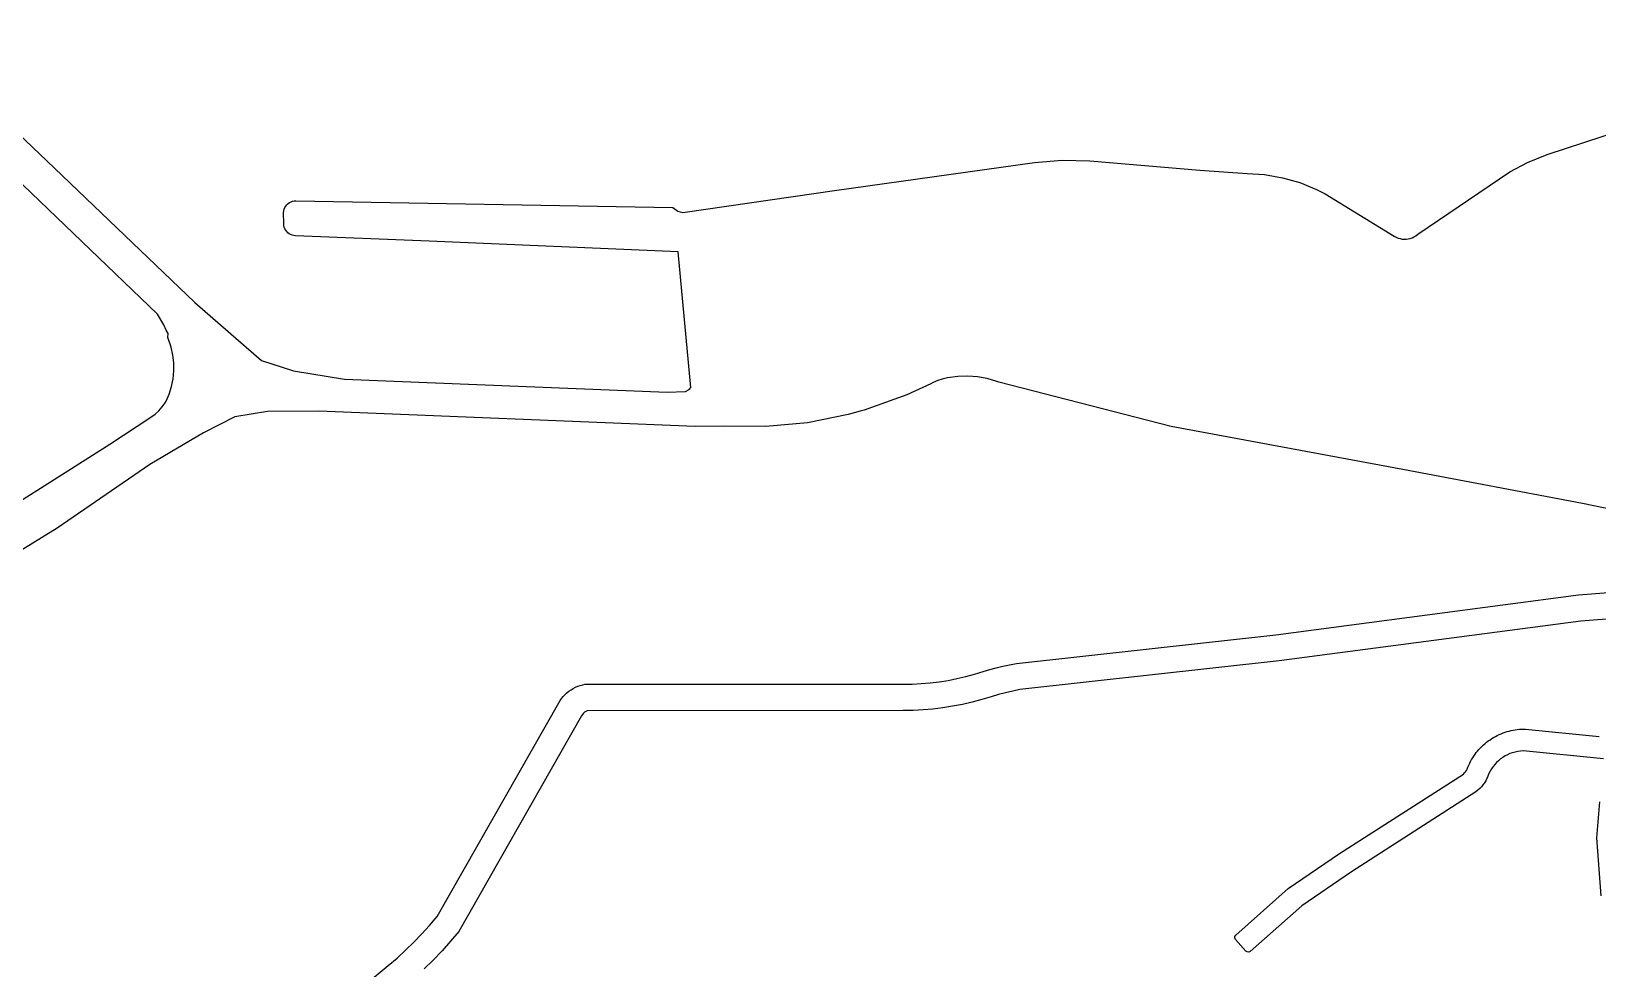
# Model space of a CAD drawing. Header units: millimetres. Extents: x 617751 to 636088, y 68402 to 77988.
# Drawn here: x 624438 to 624953, y 71721 to 72029 of the extents above; entities that cross this region are included whole.
import ezdxf

# ---------------------------------------------------------------- set-up
doc = ezdxf.new("R2010")
doc.units = ezdxf.units.MM
doc.header["$LTSCALE"] = 3
doc.header["$MEASUREMENT"] = 0
doc.layers.add('ALINHAMENTO PREDIAL', color=120, linetype='Continuous')

msp = doc.modelspace()

# ---------------------------------------------------------------- linework, layer by layer
at = {"layer": 'ALINHAMENTO PREDIAL'}
for points in [[(624398.3, 72029.1), (624443.17, 71986.49), (624491.85, 71939.95), (624513.79, 71920.84), (624524.35, 71917.38), (624541.18, 71914.68), (624647.32, 71910.36), (624653.29, 71910.64), (624654.54, 71911.26), (624655.03, 71911.9), (624650.95, 71956.55), (624568.98, 71960.06), (624524.99, 71961.83), (624524.45, 71961.89), (624523.91, 71962.03), (624523.4, 71962.24), (624522.93, 71962.51), (624522.49, 71962.85), (624522.11, 71963.24), (624521.78, 71963.68), (624521.52, 71964.17), (624521.32, 71964.68), (624521.2, 71965.22), (624521.16, 71965.77), (624521.11, 71969.55), (624521.17, 71970.1), (624521.32, 71970.64), (624521.54, 71971.16), (624521.83, 71971.63), (624522.18, 71972.07), (624522.58, 71972.45), (624523.04, 71972.77), (624523.54, 71973.02), (624524.07, 71973.2), (624524.61, 71973.31), (624525.17, 71973.33), (624649.2, 71971.16), (624650.8, 71969.99), (624651.56, 71969.68), (624652.37, 71969.53), (624653.26, 71969.56), (624702.29, 71976.74), (624768.19, 71985.9), (624777.25, 71986.67), (624786.36, 71986.49), (624822.56, 71983.42), (624838.08, 71982.38), (624843.84, 71981.98), (624849.69, 71980.96), (624855.41, 71979.33), (624860.88, 71977.12), (624863.78, 71975.68), (624886.45, 71961.72), (624887.12, 71961.35), (624887.73, 71961.1), (624888.39, 71960.9), (624889.05, 71960.77), (624889.72, 71960.72), (624890.41, 71960.73), (624891.07, 71960.81), (624891.71, 71960.97), (624892.35, 71961.2), (624892.98, 71961.49), (624893.55, 71961.83), (624894.29, 71962.4), (624924.49, 71982.9), (624930.28, 71985.98), (624936.75, 71988.55), (625003.46, 72010.42)], [(624398.3, 72029.1), (624443.17, 71986.49), (624491.85, 71939.95), (624513.79, 71920.84), (624524.35, 71917.38), (624541.18, 71914.68), (624647.32, 71910.36), (624653.29, 71910.64), (624654.54, 71911.26), (624655.03, 71911.9), (624650.95, 71956.55), (624568.98, 71960.06), (624524.99, 71961.83), (624524.45, 71961.89), (624523.91, 71962.03), (624523.4, 71962.24), (624522.93, 71962.51), (624522.49, 71962.85), (624522.11, 71963.24), (624521.78, 71963.68), (624521.52, 71964.17), (624521.32, 71964.68), (624521.2, 71965.22), (624521.16, 71965.77), (624521.11, 71969.55), (624521.17, 71970.1), (624521.32, 71970.64), (624521.54, 71971.16), (624521.83, 71971.63), (624522.18, 71972.07), (624522.58, 71972.45), (624523.04, 71972.77), (624523.54, 71973.02), (624524.07, 71973.2), (624524.61, 71973.31), (624525.17, 71973.33), (624649.2, 71971.16), (624650.8, 71969.99), (624651.56, 71969.68), (624652.37, 71969.53), (624653.26, 71969.56), (624702.29, 71976.74), (624768.19, 71985.9), (624777.25, 71986.67), (624786.36, 71986.49), (624822.56, 71983.42), (624838.08, 71982.38), (624843.84, 71981.98), (624849.69, 71980.96), (624855.41, 71979.33), (624860.88, 71977.12), (624863.78, 71975.68), (624886.45, 71961.72), (624887.12, 71961.35), (624887.73, 71961.1), (624888.39, 71960.9), (624889.05, 71960.77), (624889.72, 71960.72), (624890.41, 71960.73), (624891.07, 71960.81), (624891.71, 71960.97), (624892.35, 71961.2), (624892.98, 71961.49), (624893.55, 71961.83), (624894.29, 71962.4), (624924.49, 71982.9), (624930.28, 71985.98), (624936.75, 71988.55), (625003.46, 72010.42)], [(624398.3, 72029.1), (624443.17, 71986.49), (624491.85, 71939.95), (624513.79, 71920.84), (624524.35, 71917.38), (624541.18, 71914.68), (624647.32, 71910.36), (624653.29, 71910.64), (624654.54, 71911.26), (624655.03, 71911.9), (624650.95, 71956.55), (624568.98, 71960.06), (624524.99, 71961.83), (624524.45, 71961.89), (624523.91, 71962.03), (624523.4, 71962.24), (624522.93, 71962.51), (624522.49, 71962.85), (624522.11, 71963.24), (624521.78, 71963.68), (624521.52, 71964.17), (624521.32, 71964.68), (624521.2, 71965.22), (624521.16, 71965.77), (624521.11, 71969.55), (624521.17, 71970.1), (624521.32, 71970.64), (624521.54, 71971.16), (624521.83, 71971.63), (624522.18, 71972.07), (624522.58, 71972.45), (624523.04, 71972.77), (624523.54, 71973.02), (624524.07, 71973.2), (624524.61, 71973.31), (624525.17, 71973.33), (624649.2, 71971.16), (624650.8, 71969.99), (624651.56, 71969.68), (624652.37, 71969.53), (624653.26, 71969.56), (624702.29, 71976.74), (624768.19, 71985.9), (624777.25, 71986.67), (624786.36, 71986.49), (624822.56, 71983.42), (624838.08, 71982.38), (624843.84, 71981.98), (624849.69, 71980.96), (624855.41, 71979.33), (624860.88, 71977.12), (624863.78, 71975.68), (624886.45, 71961.72), (624887.12, 71961.35), (624887.73, 71961.1), (624888.39, 71960.9), (624889.05, 71960.77), (624889.72, 71960.72), (624890.41, 71960.73), (624891.07, 71960.81), (624891.71, 71960.97), (624892.35, 71961.2), (624892.98, 71961.49), (624893.55, 71961.83), (624894.29, 71962.4), (624924.49, 71982.9), (624930.28, 71985.98), (624936.75, 71988.55), (625003.46, 72010.42)], [(624398.3, 72029.1), (624443.17, 71986.49), (624491.85, 71939.95), (624513.79, 71920.84), (624524.35, 71917.38), (624541.18, 71914.68), (624647.32, 71910.36), (624653.29, 71910.64), (624654.54, 71911.26), (624655.03, 71911.9), (624650.95, 71956.55), (624568.98, 71960.06), (624524.99, 71961.83), (624524.45, 71961.89), (624523.91, 71962.03), (624523.4, 71962.24), (624522.93, 71962.51), (624522.49, 71962.85), (624522.11, 71963.24), (624521.78, 71963.68), (624521.52, 71964.17), (624521.32, 71964.68), (624521.2, 71965.22), (624521.16, 71965.77), (624521.11, 71969.55), (624521.17, 71970.1), (624521.32, 71970.64), (624521.54, 71971.16), (624521.83, 71971.63), (624522.18, 71972.07), (624522.58, 71972.45), (624523.04, 71972.77), (624523.54, 71973.02), (624524.07, 71973.2), (624524.61, 71973.31), (624525.17, 71973.33), (624649.2, 71971.16), (624650.8, 71969.99), (624651.56, 71969.68), (624652.37, 71969.53), (624653.26, 71969.56), (624702.29, 71976.74), (624768.19, 71985.9), (624777.25, 71986.67), (624786.36, 71986.49), (624822.56, 71983.42), (624838.08, 71982.38), (624843.84, 71981.98), (624849.69, 71980.96), (624855.41, 71979.33), (624860.88, 71977.12), (624863.78, 71975.68), (624886.45, 71961.72), (624887.12, 71961.35), (624887.73, 71961.1), (624888.39, 71960.9), (624889.05, 71960.77), (624889.72, 71960.72), (624890.41, 71960.73), (624891.07, 71960.81), (624891.71, 71960.97), (624892.35, 71961.2), (624892.98, 71961.49), (624893.55, 71961.83), (624894.29, 71962.4), (624924.49, 71982.9), (624930.28, 71985.98), (624936.75, 71988.55), (625003.46, 72010.42)], [(624398.3, 72029.1), (624443.17, 71986.49), (624491.85, 71939.95), (624513.79, 71920.84), (624524.35, 71917.38), (624541.18, 71914.68), (624647.32, 71910.36), (624653.29, 71910.64), (624654.54, 71911.26), (624655.03, 71911.9), (624650.95, 71956.55), (624568.98, 71960.06), (624524.99, 71961.83), (624524.45, 71961.89), (624523.91, 71962.03), (624523.4, 71962.24), (624522.93, 71962.51), (624522.49, 71962.85), (624522.11, 71963.24), (624521.78, 71963.68), (624521.52, 71964.17), (624521.32, 71964.68), (624521.2, 71965.22), (624521.16, 71965.77), (624521.11, 71969.55), (624521.17, 71970.1), (624521.32, 71970.64), (624521.54, 71971.16), (624521.83, 71971.63), (624522.18, 71972.07), (624522.58, 71972.45), (624523.04, 71972.77), (624523.54, 71973.02), (624524.07, 71973.2), (624524.61, 71973.31), (624525.17, 71973.33), (624649.2, 71971.16), (624650.8, 71969.99), (624651.56, 71969.68), (624652.37, 71969.53), (624653.26, 71969.56), (624702.29, 71976.74), (624768.19, 71985.9), (624777.25, 71986.67), (624786.36, 71986.49), (624822.56, 71983.42), (624838.08, 71982.38), (624843.84, 71981.98), (624849.69, 71980.96), (624855.41, 71979.33), (624860.88, 71977.12), (624863.78, 71975.68), (624886.45, 71961.72), (624887.12, 71961.35), (624887.73, 71961.1), (624888.39, 71960.9), (624889.05, 71960.77), (624889.72, 71960.72), (624890.41, 71960.73), (624891.07, 71960.81), (624891.71, 71960.97), (624892.35, 71961.2), (624892.98, 71961.49), (624893.55, 71961.83), (624894.29, 71962.4), (624924.49, 71982.9), (624930.28, 71985.98), (624936.75, 71988.55), (625003.46, 72010.42)], [(624398.3, 72029.1), (624443.17, 71986.49), (624491.85, 71939.95), (624513.79, 71920.84), (624524.35, 71917.38), (624541.18, 71914.68), (624647.32, 71910.36), (624653.29, 71910.64), (624654.54, 71911.26), (624655.03, 71911.9), (624650.95, 71956.55), (624568.98, 71960.06), (624524.99, 71961.83), (624524.45, 71961.89), (624523.91, 71962.03), (624523.4, 71962.24), (624522.93, 71962.51), (624522.49, 71962.85), (624522.11, 71963.24), (624521.78, 71963.68), (624521.52, 71964.17), (624521.32, 71964.68), (624521.2, 71965.22), (624521.16, 71965.77), (624521.11, 71969.55), (624521.17, 71970.1), (624521.32, 71970.64), (624521.54, 71971.16), (624521.83, 71971.63), (624522.18, 71972.07), (624522.58, 71972.45), (624523.04, 71972.77), (624523.54, 71973.02), (624524.07, 71973.2), (624524.61, 71973.31), (624525.17, 71973.33), (624649.2, 71971.16), (624650.8, 71969.99), (624651.56, 71969.68), (624652.37, 71969.53), (624653.26, 71969.56), (624702.29, 71976.74), (624768.19, 71985.9), (624777.25, 71986.67), (624786.36, 71986.49), (624822.56, 71983.42), (624838.08, 71982.38), (624843.84, 71981.98), (624849.69, 71980.96), (624855.41, 71979.33), (624860.88, 71977.12), (624863.78, 71975.68), (624886.45, 71961.72), (624887.12, 71961.35), (624887.73, 71961.1), (624888.39, 71960.9), (624889.05, 71960.77), (624889.72, 71960.72), (624890.41, 71960.73), (624891.07, 71960.81), (624891.71, 71960.97), (624892.35, 71961.2), (624892.98, 71961.49), (624893.55, 71961.83), (624894.29, 71962.4), (624924.49, 71982.9), (624930.28, 71985.98), (624936.75, 71988.55), (625003.46, 72010.42)], [(624398.3, 72029.1), (624443.17, 71986.49), (624491.85, 71939.95), (624513.79, 71920.84), (624524.35, 71917.38), (624541.18, 71914.68), (624647.32, 71910.36), (624653.29, 71910.64), (624654.54, 71911.26), (624655.03, 71911.9), (624650.95, 71956.55), (624568.98, 71960.06), (624524.99, 71961.83), (624524.45, 71961.89), (624523.91, 71962.03), (624523.4, 71962.24), (624522.93, 71962.51), (624522.49, 71962.85), (624522.11, 71963.24), (624521.78, 71963.68), (624521.52, 71964.17), (624521.32, 71964.68), (624521.2, 71965.22), (624521.16, 71965.77), (624521.11, 71969.55), (624521.17, 71970.1), (624521.32, 71970.64), (624521.54, 71971.16), (624521.83, 71971.63), (624522.18, 71972.07), (624522.58, 71972.45), (624523.04, 71972.77), (624523.54, 71973.02), (624524.07, 71973.2), (624524.61, 71973.31), (624525.17, 71973.33), (624649.2, 71971.16), (624650.8, 71969.99), (624651.56, 71969.68), (624652.37, 71969.53), (624653.26, 71969.56), (624702.29, 71976.74), (624768.19, 71985.9), (624777.25, 71986.67), (624786.36, 71986.49), (624822.56, 71983.42), (624838.08, 71982.38), (624843.84, 71981.98), (624849.69, 71980.96), (624855.41, 71979.33), (624860.88, 71977.12), (624863.78, 71975.68), (624886.45, 71961.72), (624887.12, 71961.35), (624887.73, 71961.1), (624888.39, 71960.9), (624889.05, 71960.77), (624889.72, 71960.72), (624890.41, 71960.73), (624891.07, 71960.81), (624891.71, 71960.97), (624892.35, 71961.2), (624892.98, 71961.49), (624893.55, 71961.83), (624894.29, 71962.4), (624924.49, 71982.9), (624930.28, 71985.98), (624936.75, 71988.55), (625003.46, 72010.42)], [(624398.3, 72029.1), (624443.17, 71986.49), (624491.85, 71939.95), (624513.79, 71920.84), (624524.35, 71917.38), (624541.18, 71914.68), (624647.32, 71910.36), (624653.29, 71910.64), (624654.54, 71911.26), (624655.03, 71911.9), (624650.95, 71956.55), (624568.98, 71960.06), (624524.99, 71961.83), (624524.45, 71961.89), (624523.91, 71962.03), (624523.4, 71962.24), (624522.93, 71962.51), (624522.49, 71962.85), (624522.11, 71963.24), (624521.78, 71963.68), (624521.52, 71964.17), (624521.32, 71964.68), (624521.2, 71965.22), (624521.16, 71965.77), (624521.11, 71969.55), (624521.17, 71970.1), (624521.32, 71970.64), (624521.54, 71971.16), (624521.83, 71971.63), (624522.18, 71972.07), (624522.58, 71972.45), (624523.04, 71972.77), (624523.54, 71973.02), (624524.07, 71973.2), (624524.61, 71973.31), (624525.17, 71973.33), (624649.2, 71971.16), (624650.8, 71969.99), (624651.56, 71969.68), (624652.37, 71969.53), (624653.26, 71969.56), (624702.29, 71976.74), (624768.19, 71985.9), (624777.25, 71986.67), (624786.36, 71986.49), (624822.56, 71983.42), (624838.08, 71982.38), (624843.84, 71981.98), (624849.69, 71980.96), (624855.41, 71979.33), (624860.88, 71977.12), (624863.78, 71975.68), (624886.45, 71961.72), (624887.12, 71961.35), (624887.73, 71961.1), (624888.39, 71960.9), (624889.05, 71960.77), (624889.72, 71960.72), (624890.41, 71960.73), (624891.07, 71960.81), (624891.71, 71960.97), (624892.35, 71961.2), (624892.98, 71961.49), (624893.55, 71961.83), (624894.29, 71962.4), (624924.49, 71982.9), (624930.28, 71985.98), (624936.75, 71988.55), (625003.46, 72010.42)], [(624419.38, 71865.1), (624463.91, 71893.3), (624477.47, 71902.17), (624478.86, 71903.18), (624480.07, 71904.29), (624481.18, 71905.54), (624482.17, 71906.91), (624482.47, 71907.4), (624483.49, 71909.75), (624484.26, 71912.24), (624484.78, 71914.81), (624485.02, 71917.42), (624484.99, 71920.04), (624484.69, 71922.63), (624484.12, 71925.18), (624483.04, 71928.36), (624483.12, 71929.65), (624482.45, 71930.8), (624481.73, 71932.53), (624479.57, 71936.04), (624429.79, 71983.9)], [(624419.38, 71865.1), (624463.91, 71893.3), (624477.47, 71902.17), (624478.86, 71903.18), (624480.07, 71904.29), (624481.18, 71905.54), (624482.17, 71906.91), (624482.47, 71907.4), (624483.49, 71909.75), (624484.26, 71912.24), (624484.78, 71914.81), (624485.02, 71917.42), (624484.99, 71920.04), (624484.69, 71922.63), (624484.12, 71925.18), (624483.04, 71928.36), (624483.12, 71929.65), (624482.45, 71930.8), (624481.73, 71932.53), (624479.57, 71936.04), (624429.79, 71983.9)], [(624419.38, 71865.1), (624463.91, 71893.3), (624477.47, 71902.17), (624478.86, 71903.18), (624480.07, 71904.29), (624481.18, 71905.54), (624482.17, 71906.91), (624482.47, 71907.4), (624483.49, 71909.75), (624484.26, 71912.24), (624484.78, 71914.81), (624485.02, 71917.42), (624484.99, 71920.04), (624484.69, 71922.63), (624484.12, 71925.18), (624483.04, 71928.36), (624483.12, 71929.65), (624482.45, 71930.8), (624481.73, 71932.53), (624479.57, 71936.04), (624429.79, 71983.9)], [(624419.38, 71865.1), (624463.91, 71893.3), (624477.47, 71902.17), (624478.86, 71903.18), (624480.07, 71904.29), (624481.18, 71905.54), (624482.17, 71906.91), (624482.47, 71907.4), (624483.49, 71909.75), (624484.26, 71912.24), (624484.78, 71914.81), (624485.02, 71917.42), (624484.99, 71920.04), (624484.69, 71922.63), (624484.12, 71925.18), (624483.04, 71928.36), (624483.12, 71929.65), (624482.45, 71930.8), (624481.73, 71932.53), (624479.57, 71936.04), (624429.79, 71983.9)], [(624419.38, 71865.1), (624463.91, 71893.3), (624477.47, 71902.17), (624478.86, 71903.18), (624480.07, 71904.29), (624481.18, 71905.54), (624482.17, 71906.91), (624482.47, 71907.4), (624483.49, 71909.75), (624484.26, 71912.24), (624484.78, 71914.81), (624485.02, 71917.42), (624484.99, 71920.04), (624484.69, 71922.63), (624484.12, 71925.18), (624483.04, 71928.36), (624483.12, 71929.65), (624482.45, 71930.8), (624481.73, 71932.53), (624479.57, 71936.04), (624429.79, 71983.9)], [(624419.38, 71865.1), (624463.91, 71893.3), (624477.47, 71902.17), (624478.86, 71903.18), (624480.07, 71904.29), (624481.18, 71905.54), (624482.17, 71906.91), (624482.47, 71907.4), (624483.49, 71909.75), (624484.26, 71912.24), (624484.78, 71914.81), (624485.02, 71917.42), (624484.99, 71920.04), (624484.69, 71922.63), (624484.12, 71925.18), (624483.04, 71928.36), (624483.12, 71929.65), (624482.45, 71930.8), (624481.73, 71932.53), (624479.57, 71936.04), (624429.79, 71983.9)], [(624419.38, 71865.1), (624463.91, 71893.3), (624477.47, 71902.17), (624478.86, 71903.18), (624480.07, 71904.29), (624481.18, 71905.54), (624482.17, 71906.91), (624482.47, 71907.4), (624483.49, 71909.75), (624484.26, 71912.24), (624484.78, 71914.81), (624485.02, 71917.42), (624484.99, 71920.04), (624484.69, 71922.63), (624484.12, 71925.18), (624483.04, 71928.36), (624483.12, 71929.65), (624482.45, 71930.8), (624481.73, 71932.53), (624479.57, 71936.04), (624429.79, 71983.9)], [(624419.38, 71865.1), (624463.91, 71893.3), (624477.47, 71902.17), (624478.86, 71903.18), (624480.07, 71904.29), (624481.18, 71905.54), (624482.17, 71906.91), (624482.47, 71907.4), (624483.49, 71909.75), (624484.26, 71912.24), (624484.78, 71914.81), (624485.02, 71917.42), (624484.99, 71920.04), (624484.69, 71922.63), (624484.12, 71925.18), (624483.04, 71928.36), (624483.12, 71929.65), (624482.45, 71930.8), (624481.73, 71932.53), (624479.57, 71936.04), (624429.79, 71983.9)], [(624978.1, 71867.62), (624948.46, 71873.82), (624889.35, 71885.01), (624813.1, 71899.11), (624756.37, 71913.7), (624755.77, 71913.92), (624752.58, 71914.85), (624749.39, 71915.43), (624746.15, 71915.66), (624742.9, 71915.55), (624739.52, 71915.08), (624737.79, 71914.71), (624736.31, 71914.24), (624734.85, 71913.59), (624734.02, 71913.14), (624726.12, 71909.48), (624712.05, 71904.48), (624710.78, 71904.17), (624706.88, 71903.1), (624693.45, 71900.37), (624679.75, 71899.06), (624666.18, 71899.2), (624656.52, 71899.11), (624532.67, 71904.19), (624515.77, 71904.03), (624505.1, 71902.25), (624494.72, 71896.99), (624477.14, 71886.59), (624446.62, 71865.69), (624407.55, 71841.64)], [(624978.1, 71867.62), (624948.46, 71873.82), (624889.35, 71885.01), (624813.1, 71899.11), (624756.37, 71913.7), (624755.77, 71913.92), (624752.58, 71914.85), (624749.39, 71915.43), (624746.15, 71915.66), (624742.9, 71915.55), (624739.52, 71915.08), (624737.79, 71914.71), (624736.31, 71914.24), (624734.85, 71913.59), (624734.02, 71913.14), (624726.12, 71909.48), (624712.05, 71904.48), (624710.78, 71904.17), (624706.88, 71903.1), (624693.45, 71900.37), (624679.75, 71899.06), (624666.18, 71899.2), (624656.52, 71899.11), (624532.67, 71904.19), (624515.77, 71904.03), (624505.1, 71902.25), (624494.72, 71896.99), (624477.14, 71886.59), (624446.62, 71865.69), (624407.55, 71841.64)], [(624978.1, 71867.62), (624948.46, 71873.82), (624889.35, 71885.01), (624813.1, 71899.11), (624756.37, 71913.7), (624755.77, 71913.92), (624752.58, 71914.85), (624749.39, 71915.43), (624746.15, 71915.66), (624742.9, 71915.55), (624739.52, 71915.08), (624737.79, 71914.71), (624736.31, 71914.24), (624734.85, 71913.59), (624734.02, 71913.14), (624726.12, 71909.48), (624712.05, 71904.48), (624710.78, 71904.17), (624706.88, 71903.1), (624693.45, 71900.37), (624679.75, 71899.06), (624666.18, 71899.2), (624656.52, 71899.11), (624532.67, 71904.19), (624515.77, 71904.03), (624505.1, 71902.25), (624494.72, 71896.99), (624477.14, 71886.59), (624446.62, 71865.69), (624407.55, 71841.64)], [(624978.1, 71867.62), (624948.46, 71873.82), (624889.35, 71885.01), (624813.1, 71899.11), (624756.37, 71913.7), (624755.77, 71913.92), (624752.58, 71914.85), (624749.39, 71915.43), (624746.15, 71915.66), (624742.9, 71915.55), (624739.52, 71915.08), (624737.79, 71914.71), (624736.31, 71914.24), (624734.85, 71913.59), (624734.02, 71913.14), (624726.12, 71909.48), (624712.05, 71904.48), (624710.78, 71904.17), (624706.88, 71903.1), (624693.45, 71900.37), (624679.75, 71899.06), (624666.18, 71899.2), (624656.52, 71899.11), (624532.67, 71904.19), (624515.77, 71904.03), (624505.1, 71902.25), (624494.72, 71896.99), (624477.14, 71886.59), (624446.62, 71865.69), (624407.55, 71841.64)], [(624978.1, 71867.62), (624948.46, 71873.82), (624889.35, 71885.01), (624813.1, 71899.11), (624756.37, 71913.7), (624755.77, 71913.92), (624752.58, 71914.85), (624749.39, 71915.43), (624746.15, 71915.66), (624742.9, 71915.55), (624739.52, 71915.08), (624737.79, 71914.71), (624736.31, 71914.24), (624734.85, 71913.59), (624734.02, 71913.14), (624726.12, 71909.48), (624712.05, 71904.48), (624710.78, 71904.17), (624706.88, 71903.1), (624693.45, 71900.37), (624679.75, 71899.06), (624666.18, 71899.2), (624656.52, 71899.11), (624532.67, 71904.19), (624515.77, 71904.03), (624505.1, 71902.25), (624494.72, 71896.99), (624477.14, 71886.59), (624446.62, 71865.69), (624407.55, 71841.64)], [(624978.1, 71867.62), (624948.46, 71873.82), (624889.35, 71885.01), (624813.1, 71899.11), (624756.37, 71913.7), (624755.77, 71913.92), (624752.58, 71914.85), (624749.39, 71915.43), (624746.15, 71915.66), (624742.9, 71915.55), (624739.52, 71915.08), (624737.79, 71914.71), (624736.31, 71914.24), (624734.85, 71913.59), (624734.02, 71913.14), (624726.12, 71909.48), (624712.05, 71904.48), (624710.78, 71904.17), (624706.88, 71903.1), (624693.45, 71900.37), (624679.75, 71899.06), (624666.18, 71899.2), (624656.52, 71899.11), (624532.67, 71904.19), (624515.77, 71904.03), (624505.1, 71902.25), (624494.72, 71896.99), (624477.14, 71886.59), (624446.62, 71865.69), (624407.55, 71841.64)], [(624978.1, 71867.62), (624948.46, 71873.82), (624889.35, 71885.01), (624813.1, 71899.11), (624756.37, 71913.7), (624755.77, 71913.92), (624752.58, 71914.85), (624749.39, 71915.43), (624746.15, 71915.66), (624742.9, 71915.55), (624739.52, 71915.08), (624737.79, 71914.71), (624736.31, 71914.24), (624734.85, 71913.59), (624734.02, 71913.14), (624726.12, 71909.48), (624712.05, 71904.48), (624710.78, 71904.17), (624706.88, 71903.1), (624693.45, 71900.37), (624679.75, 71899.06), (624666.18, 71899.2), (624656.52, 71899.11), (624532.67, 71904.19), (624515.77, 71904.03), (624505.1, 71902.25), (624494.72, 71896.99), (624477.14, 71886.59), (624446.62, 71865.69), (624407.55, 71841.64)], [(624978.1, 71867.62), (624948.46, 71873.82), (624889.35, 71885.01), (624813.1, 71899.11), (624756.37, 71913.7), (624755.77, 71913.92), (624752.58, 71914.85), (624749.39, 71915.43), (624746.15, 71915.66), (624742.9, 71915.55), (624739.52, 71915.08), (624737.79, 71914.71), (624736.31, 71914.24), (624734.85, 71913.59), (624734.02, 71913.14), (624726.12, 71909.48), (624712.05, 71904.48), (624710.78, 71904.17), (624706.88, 71903.1), (624693.45, 71900.37), (624679.75, 71899.06), (624666.18, 71899.2), (624656.52, 71899.11), (624532.67, 71904.19), (624515.77, 71904.03), (624505.1, 71902.25), (624494.72, 71896.99), (624477.14, 71886.59), (624446.62, 71865.69), (624407.55, 71841.64)], [(624517.66, 71690.36), (624555.54, 71721.8), (624558.42, 71724.26), (624561.22, 71726.82), (624563.94, 71729.47), (624566.57, 71732.19), (624569.12, 71735), (624571.57, 71737.89), (624611.62, 71808.26), (624612.07, 71808.98), (624612.56, 71809.67), (624613.1, 71810.32), (624613.68, 71810.93), (624614.3, 71811.51), (624614.96, 71812.04), (624615.65, 71812.52), (624616.38, 71812.95), (624617.13, 71813.33), (624617.91, 71813.66), (624618.71, 71813.94), (624619.53, 71814.16), (624620.36, 71814.32), (624724.93, 71814.32), (624727.9, 71814.37), (624730.87, 71814.53), (624733.83, 71814.79), (624736.78, 71815.15), (624739.71, 71815.61), (624742.63, 71816.17), (624745.53, 71816.84), (624748.4, 71817.6), (624751.24, 71818.47), (624753.39, 71819.13), (624755.56, 71819.73), (624757.75, 71820.26), (624759.95, 71820.73), (624762.16, 71821.14), (624847.56, 71830.59), (624947.16, 71843.75), (624956.98, 71844.53)], [(624517.66, 71690.36), (624555.54, 71721.8), (624558.42, 71724.26), (624561.22, 71726.82), (624563.94, 71729.47), (624566.57, 71732.19), (624569.12, 71735), (624571.57, 71737.89), (624611.62, 71808.26), (624612.07, 71808.98), (624612.56, 71809.67), (624613.1, 71810.32), (624613.68, 71810.93), (624614.3, 71811.51), (624614.96, 71812.04), (624615.65, 71812.52), (624616.38, 71812.95), (624617.13, 71813.33), (624617.91, 71813.66), (624618.71, 71813.94), (624619.53, 71814.16), (624620.36, 71814.32), (624724.93, 71814.32), (624727.9, 71814.37), (624730.87, 71814.53), (624733.83, 71814.79), (624736.78, 71815.15), (624739.71, 71815.61), (624742.63, 71816.17), (624745.53, 71816.84), (624748.4, 71817.6), (624751.24, 71818.47), (624753.39, 71819.13), (624755.56, 71819.73), (624757.75, 71820.26), (624759.95, 71820.73), (624762.16, 71821.14), (624847.56, 71830.59), (624947.16, 71843.75), (624956.98, 71844.53)], [(624517.66, 71690.36), (624555.54, 71721.8), (624558.42, 71724.26), (624561.22, 71726.82), (624563.94, 71729.47), (624566.57, 71732.19), (624569.12, 71735), (624571.57, 71737.89), (624611.62, 71808.26), (624612.07, 71808.98), (624612.56, 71809.67), (624613.1, 71810.32), (624613.68, 71810.93), (624614.3, 71811.51), (624614.96, 71812.04), (624615.65, 71812.52), (624616.38, 71812.95), (624617.13, 71813.33), (624617.91, 71813.66), (624618.71, 71813.94), (624619.53, 71814.16), (624620.36, 71814.32), (624724.93, 71814.32), (624727.9, 71814.37), (624730.87, 71814.53), (624733.83, 71814.79), (624736.78, 71815.15), (624739.71, 71815.61), (624742.63, 71816.17), (624745.53, 71816.84), (624748.4, 71817.6), (624751.24, 71818.47), (624753.39, 71819.13), (624755.56, 71819.73), (624757.75, 71820.26), (624759.95, 71820.73), (624762.16, 71821.14), (624847.56, 71830.59), (624947.16, 71843.75), (624956.98, 71844.53)], [(624517.66, 71690.36), (624555.54, 71721.8), (624558.42, 71724.26), (624561.22, 71726.82), (624563.94, 71729.47), (624566.57, 71732.19), (624569.12, 71735), (624571.57, 71737.89), (624611.62, 71808.26), (624612.07, 71808.98), (624612.56, 71809.67), (624613.1, 71810.32), (624613.68, 71810.93), (624614.3, 71811.51), (624614.96, 71812.04), (624615.65, 71812.52), (624616.38, 71812.95), (624617.13, 71813.33), (624617.91, 71813.66), (624618.71, 71813.94), (624619.53, 71814.16), (624620.36, 71814.32), (624724.93, 71814.32), (624727.9, 71814.37), (624730.87, 71814.53), (624733.83, 71814.79), (624736.78, 71815.15), (624739.71, 71815.61), (624742.63, 71816.17), (624745.53, 71816.84), (624748.4, 71817.6), (624751.24, 71818.47), (624753.39, 71819.13), (624755.56, 71819.73), (624757.75, 71820.26), (624759.95, 71820.73), (624762.16, 71821.14), (624847.56, 71830.59), (624947.16, 71843.75), (624956.98, 71844.53)], [(624517.66, 71690.36), (624555.54, 71721.8), (624558.42, 71724.26), (624561.22, 71726.82), (624563.94, 71729.47), (624566.57, 71732.19), (624569.12, 71735), (624571.57, 71737.89), (624611.62, 71808.26), (624612.07, 71808.98), (624612.56, 71809.67), (624613.1, 71810.32), (624613.68, 71810.93), (624614.3, 71811.51), (624614.96, 71812.04), (624615.65, 71812.52), (624616.38, 71812.95), (624617.13, 71813.33), (624617.91, 71813.66), (624618.71, 71813.94), (624619.53, 71814.16), (624620.36, 71814.32), (624724.93, 71814.32), (624727.9, 71814.37), (624730.87, 71814.53), (624733.83, 71814.79), (624736.78, 71815.15), (624739.71, 71815.61), (624742.63, 71816.17), (624745.53, 71816.84), (624748.4, 71817.6), (624751.24, 71818.47), (624753.39, 71819.13), (624755.56, 71819.73), (624757.75, 71820.26), (624759.95, 71820.73), (624762.16, 71821.14), (624847.56, 71830.59), (624947.16, 71843.75), (624956.98, 71844.53)], [(624517.66, 71690.36), (624555.54, 71721.8), (624558.42, 71724.26), (624561.22, 71726.82), (624563.94, 71729.47), (624566.57, 71732.19), (624569.12, 71735), (624571.57, 71737.89), (624611.62, 71808.26), (624612.07, 71808.98), (624612.56, 71809.67), (624613.1, 71810.32), (624613.68, 71810.93), (624614.3, 71811.51), (624614.96, 71812.04), (624615.65, 71812.52), (624616.38, 71812.95), (624617.13, 71813.33), (624617.91, 71813.66), (624618.71, 71813.94), (624619.53, 71814.16), (624620.36, 71814.32), (624724.93, 71814.32), (624727.9, 71814.37), (624730.87, 71814.53), (624733.83, 71814.79), (624736.78, 71815.15), (624739.71, 71815.61), (624742.63, 71816.17), (624745.53, 71816.84), (624748.4, 71817.6), (624751.24, 71818.47), (624753.39, 71819.13), (624755.56, 71819.73), (624757.75, 71820.26), (624759.95, 71820.73), (624762.16, 71821.14), (624847.56, 71830.59), (624947.16, 71843.75), (624956.98, 71844.53)], [(624517.66, 71690.36), (624555.54, 71721.8), (624558.42, 71724.26), (624561.22, 71726.82), (624563.94, 71729.47), (624566.57, 71732.19), (624569.12, 71735), (624571.57, 71737.89), (624611.62, 71808.26), (624612.07, 71808.98), (624612.56, 71809.67), (624613.1, 71810.32), (624613.68, 71810.93), (624614.3, 71811.51), (624614.96, 71812.04), (624615.65, 71812.52), (624616.38, 71812.95), (624617.13, 71813.33), (624617.91, 71813.66), (624618.71, 71813.94), (624619.53, 71814.16), (624620.36, 71814.32), (624724.93, 71814.32), (624727.9, 71814.37), (624730.87, 71814.53), (624733.83, 71814.79), (624736.78, 71815.15), (624739.71, 71815.61), (624742.63, 71816.17), (624745.53, 71816.84), (624748.4, 71817.6), (624751.24, 71818.47), (624753.39, 71819.13), (624755.56, 71819.73), (624757.75, 71820.26), (624759.95, 71820.73), (624762.16, 71821.14), (624847.56, 71830.59), (624947.16, 71843.75), (624956.98, 71844.53)], [(624517.66, 71690.36), (624555.54, 71721.8), (624558.42, 71724.26), (624561.22, 71726.82), (624563.94, 71729.47), (624566.57, 71732.19), (624569.12, 71735), (624571.57, 71737.89), (624611.62, 71808.26), (624612.07, 71808.98), (624612.56, 71809.67), (624613.1, 71810.32), (624613.68, 71810.93), (624614.3, 71811.51), (624614.96, 71812.04), (624615.65, 71812.52), (624616.38, 71812.95), (624617.13, 71813.33), (624617.91, 71813.66), (624618.71, 71813.94), (624619.53, 71814.16), (624620.36, 71814.32), (624724.93, 71814.32), (624727.9, 71814.37), (624730.87, 71814.53), (624733.83, 71814.79), (624736.78, 71815.15), (624739.71, 71815.61), (624742.63, 71816.17), (624745.53, 71816.84), (624748.4, 71817.6), (624751.24, 71818.47), (624753.39, 71819.13), (624755.56, 71819.73), (624757.75, 71820.26), (624759.95, 71820.73), (624762.16, 71821.14), (624847.56, 71830.59), (624947.16, 71843.75), (624956.98, 71844.53)], [(624957.66, 71835.89), (624947.85, 71835.11), (624848.61, 71822), (624763.36, 71812.56), (624760.97, 71812.1), (624758.59, 71811.56), (624756.24, 71810.94), (624753.91, 71810.23), (624750.78, 71809.28), (624747.61, 71808.43), (624744.42, 71807.7), (624741.21, 71807.08), (624737.98, 71806.57), (624734.73, 71806.17), (624731.47, 71805.89), (624728.2, 71805.72), (624724.93, 71805.66), (624621.02, 71805.58), (624620.56, 71805.37), (624620.14, 71805.1), (624619.76, 71804.77), (624619.43, 71804.39), (624619.15, 71803.98), (624578.74, 71732.98), (624576.04, 71729.77), (624573.24, 71726.65), (624570.34, 71723.62), (624567.34, 71720.69)], [(624957.66, 71835.89), (624947.85, 71835.11), (624848.61, 71822), (624763.36, 71812.56), (624760.97, 71812.1), (624758.59, 71811.56), (624756.24, 71810.94), (624753.91, 71810.23), (624750.78, 71809.28), (624747.61, 71808.43), (624744.42, 71807.7), (624741.21, 71807.08), (624737.98, 71806.57), (624734.73, 71806.17), (624731.47, 71805.89), (624728.2, 71805.72), (624724.93, 71805.66), (624621.02, 71805.58), (624620.56, 71805.37), (624620.14, 71805.1), (624619.76, 71804.77), (624619.43, 71804.39), (624619.15, 71803.98), (624578.74, 71732.98), (624576.04, 71729.77), (624573.24, 71726.65), (624570.34, 71723.62), (624567.34, 71720.69)], [(624957.66, 71835.89), (624947.85, 71835.11), (624848.61, 71822), (624763.36, 71812.56), (624760.97, 71812.1), (624758.59, 71811.56), (624756.24, 71810.94), (624753.91, 71810.23), (624750.78, 71809.28), (624747.61, 71808.43), (624744.42, 71807.7), (624741.21, 71807.08), (624737.98, 71806.57), (624734.73, 71806.17), (624731.47, 71805.89), (624728.2, 71805.72), (624724.93, 71805.66), (624621.02, 71805.58), (624620.56, 71805.37), (624620.14, 71805.1), (624619.76, 71804.77), (624619.43, 71804.39), (624619.15, 71803.98), (624578.74, 71732.98), (624576.04, 71729.77), (624573.24, 71726.65), (624570.34, 71723.62), (624567.34, 71720.69)], [(624957.66, 71835.89), (624947.85, 71835.11), (624848.61, 71822), (624763.36, 71812.56), (624760.97, 71812.1), (624758.59, 71811.56), (624756.24, 71810.94), (624753.91, 71810.23), (624750.78, 71809.28), (624747.61, 71808.43), (624744.42, 71807.7), (624741.21, 71807.08), (624737.98, 71806.57), (624734.73, 71806.17), (624731.47, 71805.89), (624728.2, 71805.72), (624724.93, 71805.66), (624621.02, 71805.58), (624620.56, 71805.37), (624620.14, 71805.1), (624619.76, 71804.77), (624619.43, 71804.39), (624619.15, 71803.98), (624578.74, 71732.98), (624576.04, 71729.77), (624573.24, 71726.65), (624570.34, 71723.62), (624567.34, 71720.69)], [(624957.66, 71835.89), (624947.85, 71835.11), (624848.61, 71822), (624763.36, 71812.56), (624760.97, 71812.1), (624758.59, 71811.56), (624756.24, 71810.94), (624753.91, 71810.23), (624750.78, 71809.28), (624747.61, 71808.43), (624744.42, 71807.7), (624741.21, 71807.08), (624737.98, 71806.57), (624734.73, 71806.17), (624731.47, 71805.89), (624728.2, 71805.72), (624724.93, 71805.66), (624621.02, 71805.58), (624620.56, 71805.37), (624620.14, 71805.1), (624619.76, 71804.77), (624619.43, 71804.39), (624619.15, 71803.98), (624578.74, 71732.98), (624576.04, 71729.77), (624573.24, 71726.65), (624570.34, 71723.62), (624567.34, 71720.69)], [(624957.66, 71835.89), (624947.85, 71835.11), (624848.61, 71822), (624763.36, 71812.56), (624760.97, 71812.1), (624758.59, 71811.56), (624756.24, 71810.94), (624753.91, 71810.23), (624750.78, 71809.28), (624747.61, 71808.43), (624744.42, 71807.7), (624741.21, 71807.08), (624737.98, 71806.57), (624734.73, 71806.17), (624731.47, 71805.89), (624728.2, 71805.72), (624724.93, 71805.66), (624621.02, 71805.58), (624620.56, 71805.37), (624620.14, 71805.1), (624619.76, 71804.77), (624619.43, 71804.39), (624619.15, 71803.98), (624578.74, 71732.98), (624576.04, 71729.77), (624573.24, 71726.65), (624570.34, 71723.62), (624567.34, 71720.69)], [(624957.66, 71835.89), (624947.85, 71835.11), (624848.61, 71822), (624763.36, 71812.56), (624760.97, 71812.1), (624758.59, 71811.56), (624756.24, 71810.94), (624753.91, 71810.23), (624750.78, 71809.28), (624747.61, 71808.43), (624744.42, 71807.7), (624741.21, 71807.08), (624737.98, 71806.57), (624734.73, 71806.17), (624731.47, 71805.89), (624728.2, 71805.72), (624724.93, 71805.66), (624621.02, 71805.58), (624620.56, 71805.37), (624620.14, 71805.1), (624619.76, 71804.77), (624619.43, 71804.39), (624619.15, 71803.98), (624578.74, 71732.98), (624576.04, 71729.77), (624573.24, 71726.65), (624570.34, 71723.62), (624567.34, 71720.69)], [(624957.66, 71835.89), (624947.85, 71835.11), (624848.61, 71822), (624763.36, 71812.56), (624760.97, 71812.1), (624758.59, 71811.56), (624756.24, 71810.94), (624753.91, 71810.23), (624750.78, 71809.28), (624747.61, 71808.43), (624744.42, 71807.7), (624741.21, 71807.08), (624737.98, 71806.57), (624734.73, 71806.17), (624731.47, 71805.89), (624728.2, 71805.72), (624724.93, 71805.66), (624621.02, 71805.58), (624620.56, 71805.37), (624620.14, 71805.1), (624619.76, 71804.77), (624619.43, 71804.39), (624619.15, 71803.98), (624578.74, 71732.98), (624576.04, 71729.77), (624573.24, 71726.65), (624570.34, 71723.62), (624567.34, 71720.69)], [(624955.28, 71789.81), (624928.87, 71792.4), (624927.98, 71792.34), (624927.1, 71792.22), (624926.23, 71792.04), (624925.38, 71791.8), (624924.54, 71791.5), (624923.73, 71791.14), (624922.94, 71790.73), (624922.18, 71790.27), (624921.46, 71789.75), (624920.77, 71789.18), (624920.13, 71788.57), (624919.53, 71787.92), (624918.98, 71787.22), (624918.47, 71786.49), (624918.02, 71785.72), (624917.62, 71784.93), (624917.28, 71784.11), (624916.96, 71783.32), (624916.58, 71782.61), (624916.15, 71781.91), (624915.68, 71781.25), (624915.16, 71780.63), (624914.6, 71780.03), (624914.01, 71779.48), (624913.38, 71778.97), (624872.48, 71752.67), (624856.04, 71741.46), (624839.12, 71726.47), (624838.66, 71726.24), (624838.14, 71726.27), (624837.71, 71726.56), (624834.29, 71730.42), (624834.06, 71730.88), (624834.09, 71731.4), (624834.37, 71731.83), (624851.63, 71747.12), (624868.52, 71758.64), (624909.22, 71784.8), (624909.6, 71785.15), (624909.94, 71785.54), (624910.24, 71785.96), (624910.5, 71786.41), (624910.75, 71787.06), (624911.02, 71787.69), (624911.31, 71788.32), (624911.62, 71788.94), (624911.95, 71789.54), (624912.31, 71790.13), (624912.68, 71790.71), (624913.08, 71791.28), (624913.49, 71791.83), (624913.92, 71792.37), (624914.37, 71792.89), (624914.84, 71793.4), (624915.33, 71793.89), (624915.83, 71794.37), (624916.35, 71794.82), (624916.88, 71795.26), (624917.43, 71795.68), (624918, 71796.08), (624918.57, 71796.46), (624919.16, 71796.82), (624919.76, 71797.16), (624920.38, 71797.47), (624921, 71797.77), (624921.63, 71798.05), (624922.27, 71798.3), (624922.93, 71798.53), (624923.58, 71798.74), (624924.25, 71798.92), (624924.92, 71799.09), (624925.6, 71799.22), (624926.28, 71799.34), (624926.96, 71799.43), (624927.65, 71799.5), (624928.34, 71799.54), (624929.03, 71799.56), (624929.72, 71799.56), (624953.95, 71797.17)], [(624955.28, 71789.81), (624928.87, 71792.4), (624927.98, 71792.34), (624927.1, 71792.22), (624926.23, 71792.04), (624925.38, 71791.8), (624924.54, 71791.5), (624923.73, 71791.14), (624922.94, 71790.73), (624922.18, 71790.27), (624921.46, 71789.75), (624920.77, 71789.18), (624920.13, 71788.57), (624919.53, 71787.92), (624918.98, 71787.22), (624918.47, 71786.49), (624918.02, 71785.72), (624917.62, 71784.93), (624917.28, 71784.11), (624916.96, 71783.32), (624916.58, 71782.61), (624916.15, 71781.91), (624915.68, 71781.25), (624915.16, 71780.63), (624914.6, 71780.03), (624914.01, 71779.48), (624913.38, 71778.97), (624872.48, 71752.67), (624856.04, 71741.46), (624839.12, 71726.47), (624838.66, 71726.24), (624838.14, 71726.27), (624837.71, 71726.56), (624834.29, 71730.42), (624834.06, 71730.88), (624834.09, 71731.4), (624834.37, 71731.83), (624851.63, 71747.12), (624868.52, 71758.64), (624909.22, 71784.8), (624909.6, 71785.15), (624909.94, 71785.54), (624910.24, 71785.96), (624910.5, 71786.41), (624910.75, 71787.06), (624911.02, 71787.69), (624911.31, 71788.32), (624911.62, 71788.94), (624911.95, 71789.54), (624912.31, 71790.13), (624912.68, 71790.71), (624913.08, 71791.28), (624913.49, 71791.83), (624913.92, 71792.37), (624914.37, 71792.89), (624914.84, 71793.4), (624915.33, 71793.89), (624915.83, 71794.37), (624916.35, 71794.82), (624916.88, 71795.26), (624917.43, 71795.68), (624918, 71796.08), (624918.57, 71796.46), (624919.16, 71796.82), (624919.76, 71797.16), (624920.38, 71797.47), (624921, 71797.77), (624921.63, 71798.05), (624922.27, 71798.3), (624922.93, 71798.53), (624923.58, 71798.74), (624924.25, 71798.92), (624924.92, 71799.09), (624925.6, 71799.22), (624926.28, 71799.34), (624926.96, 71799.43), (624927.65, 71799.5), (624928.34, 71799.54), (624929.03, 71799.56), (624929.72, 71799.56), (624953.95, 71797.17)], [(624955.28, 71789.81), (624928.87, 71792.4), (624927.98, 71792.34), (624927.1, 71792.22), (624926.23, 71792.04), (624925.38, 71791.8), (624924.54, 71791.5), (624923.73, 71791.14), (624922.94, 71790.73), (624922.18, 71790.27), (624921.46, 71789.75), (624920.77, 71789.18), (624920.13, 71788.57), (624919.53, 71787.92), (624918.98, 71787.22), (624918.47, 71786.49), (624918.02, 71785.72), (624917.62, 71784.93), (624917.28, 71784.11), (624916.96, 71783.32), (624916.58, 71782.61), (624916.15, 71781.91), (624915.68, 71781.25), (624915.16, 71780.63), (624914.6, 71780.03), (624914.01, 71779.48), (624913.38, 71778.97), (624872.48, 71752.67), (624856.04, 71741.46), (624839.12, 71726.47), (624838.66, 71726.24), (624838.14, 71726.27), (624837.71, 71726.56), (624834.29, 71730.42), (624834.06, 71730.88), (624834.09, 71731.4), (624834.37, 71731.83), (624851.63, 71747.12), (624868.52, 71758.64), (624909.22, 71784.8), (624909.6, 71785.15), (624909.94, 71785.54), (624910.24, 71785.96), (624910.5, 71786.41), (624910.75, 71787.06), (624911.02, 71787.69), (624911.31, 71788.32), (624911.62, 71788.94), (624911.95, 71789.54), (624912.31, 71790.13), (624912.68, 71790.71), (624913.08, 71791.28), (624913.49, 71791.83), (624913.92, 71792.37), (624914.37, 71792.89), (624914.84, 71793.4), (624915.33, 71793.89), (624915.83, 71794.37), (624916.35, 71794.82), (624916.88, 71795.26), (624917.43, 71795.68), (624918, 71796.08), (624918.57, 71796.46), (624919.16, 71796.82), (624919.76, 71797.16), (624920.38, 71797.47), (624921, 71797.77), (624921.63, 71798.05), (624922.27, 71798.3), (624922.93, 71798.53), (624923.58, 71798.74), (624924.25, 71798.92), (624924.92, 71799.09), (624925.6, 71799.22), (624926.28, 71799.34), (624926.96, 71799.43), (624927.65, 71799.5), (624928.34, 71799.54), (624929.03, 71799.56), (624929.72, 71799.56), (624953.95, 71797.17)], [(624955.28, 71789.81), (624928.87, 71792.4), (624927.98, 71792.34), (624927.1, 71792.22), (624926.23, 71792.04), (624925.38, 71791.8), (624924.54, 71791.5), (624923.73, 71791.14), (624922.94, 71790.73), (624922.18, 71790.27), (624921.46, 71789.75), (624920.77, 71789.18), (624920.13, 71788.57), (624919.53, 71787.92), (624918.98, 71787.22), (624918.47, 71786.49), (624918.02, 71785.72), (624917.62, 71784.93), (624917.28, 71784.11), (624916.96, 71783.32), (624916.58, 71782.61), (624916.15, 71781.91), (624915.68, 71781.25), (624915.16, 71780.63), (624914.6, 71780.03), (624914.01, 71779.48), (624913.38, 71778.97), (624872.48, 71752.67), (624856.04, 71741.46), (624839.12, 71726.47), (624838.66, 71726.24), (624838.14, 71726.27), (624837.71, 71726.56), (624834.29, 71730.42), (624834.06, 71730.88), (624834.09, 71731.4), (624834.37, 71731.83), (624851.63, 71747.12), (624868.52, 71758.64), (624909.22, 71784.8), (624909.6, 71785.15), (624909.94, 71785.54), (624910.24, 71785.96), (624910.5, 71786.41), (624910.75, 71787.06), (624911.02, 71787.69), (624911.31, 71788.32), (624911.62, 71788.94), (624911.95, 71789.54), (624912.31, 71790.13), (624912.68, 71790.71), (624913.08, 71791.28), (624913.49, 71791.83), (624913.92, 71792.37), (624914.37, 71792.89), (624914.84, 71793.4), (624915.33, 71793.89), (624915.83, 71794.37), (624916.35, 71794.82), (624916.88, 71795.26), (624917.43, 71795.68), (624918, 71796.08), (624918.57, 71796.46), (624919.16, 71796.82), (624919.76, 71797.16), (624920.38, 71797.47), (624921, 71797.77), (624921.63, 71798.05), (624922.27, 71798.3), (624922.93, 71798.53), (624923.58, 71798.74), (624924.25, 71798.92), (624924.92, 71799.09), (624925.6, 71799.22), (624926.28, 71799.34), (624926.96, 71799.43), (624927.65, 71799.5), (624928.34, 71799.54), (624929.03, 71799.56), (624929.72, 71799.56), (624953.95, 71797.17)], [(624955.28, 71789.81), (624928.87, 71792.4), (624927.98, 71792.34), (624927.1, 71792.22), (624926.23, 71792.04), (624925.38, 71791.8), (624924.54, 71791.5), (624923.73, 71791.14), (624922.94, 71790.73), (624922.18, 71790.27), (624921.46, 71789.75), (624920.77, 71789.18), (624920.13, 71788.57), (624919.53, 71787.92), (624918.98, 71787.22), (624918.47, 71786.49), (624918.02, 71785.72), (624917.62, 71784.93), (624917.28, 71784.11), (624916.96, 71783.32), (624916.58, 71782.61), (624916.15, 71781.91), (624915.68, 71781.25), (624915.16, 71780.63), (624914.6, 71780.03), (624914.01, 71779.48), (624913.38, 71778.97), (624872.48, 71752.67), (624856.04, 71741.46), (624839.12, 71726.47), (624838.66, 71726.24), (624838.14, 71726.27), (624837.71, 71726.56), (624834.29, 71730.42), (624834.06, 71730.88), (624834.09, 71731.4), (624834.37, 71731.83), (624851.63, 71747.12), (624868.52, 71758.64), (624909.22, 71784.8), (624909.6, 71785.15), (624909.94, 71785.54), (624910.24, 71785.96), (624910.5, 71786.41), (624910.75, 71787.06), (624911.02, 71787.69), (624911.31, 71788.32), (624911.62, 71788.94), (624911.95, 71789.54), (624912.31, 71790.13), (624912.68, 71790.71), (624913.08, 71791.28), (624913.49, 71791.83), (624913.92, 71792.37), (624914.37, 71792.89), (624914.84, 71793.4), (624915.33, 71793.89), (624915.83, 71794.37), (624916.35, 71794.82), (624916.88, 71795.26), (624917.43, 71795.68), (624918, 71796.08), (624918.57, 71796.46), (624919.16, 71796.82), (624919.76, 71797.16), (624920.38, 71797.47), (624921, 71797.77), (624921.63, 71798.05), (624922.27, 71798.3), (624922.93, 71798.53), (624923.58, 71798.74), (624924.25, 71798.92), (624924.92, 71799.09), (624925.6, 71799.22), (624926.28, 71799.34), (624926.96, 71799.43), (624927.65, 71799.5), (624928.34, 71799.54), (624929.03, 71799.56), (624929.72, 71799.56), (624953.95, 71797.17)], [(624955.28, 71789.81), (624928.87, 71792.4), (624927.98, 71792.34), (624927.1, 71792.22), (624926.23, 71792.04), (624925.38, 71791.8), (624924.54, 71791.5), (624923.73, 71791.14), (624922.94, 71790.73), (624922.18, 71790.27), (624921.46, 71789.75), (624920.77, 71789.18), (624920.13, 71788.57), (624919.53, 71787.92), (624918.98, 71787.22), (624918.47, 71786.49), (624918.02, 71785.72), (624917.62, 71784.93), (624917.28, 71784.11), (624916.96, 71783.32), (624916.58, 71782.61), (624916.15, 71781.91), (624915.68, 71781.25), (624915.16, 71780.63), (624914.6, 71780.03), (624914.01, 71779.48), (624913.38, 71778.97), (624872.48, 71752.67), (624856.04, 71741.46), (624839.12, 71726.47), (624838.66, 71726.24), (624838.14, 71726.27), (624837.71, 71726.56), (624834.29, 71730.42), (624834.06, 71730.88), (624834.09, 71731.4), (624834.37, 71731.83), (624851.63, 71747.12), (624868.52, 71758.64), (624909.22, 71784.8), (624909.6, 71785.15), (624909.94, 71785.54), (624910.24, 71785.96), (624910.5, 71786.41), (624910.75, 71787.06), (624911.02, 71787.69), (624911.31, 71788.32), (624911.62, 71788.94), (624911.95, 71789.54), (624912.31, 71790.13), (624912.68, 71790.71), (624913.08, 71791.28), (624913.49, 71791.83), (624913.92, 71792.37), (624914.37, 71792.89), (624914.84, 71793.4), (624915.33, 71793.89), (624915.83, 71794.37), (624916.35, 71794.82), (624916.88, 71795.26), (624917.43, 71795.68), (624918, 71796.08), (624918.57, 71796.46), (624919.16, 71796.82), (624919.76, 71797.16), (624920.38, 71797.47), (624921, 71797.77), (624921.63, 71798.05), (624922.27, 71798.3), (624922.93, 71798.53), (624923.58, 71798.74), (624924.25, 71798.92), (624924.92, 71799.09), (624925.6, 71799.22), (624926.28, 71799.34), (624926.96, 71799.43), (624927.65, 71799.5), (624928.34, 71799.54), (624929.03, 71799.56), (624929.72, 71799.56), (624953.95, 71797.17)], [(624955.28, 71789.81), (624928.87, 71792.4), (624927.98, 71792.34), (624927.1, 71792.22), (624926.23, 71792.04), (624925.38, 71791.8), (624924.54, 71791.5), (624923.73, 71791.14), (624922.94, 71790.73), (624922.18, 71790.27), (624921.46, 71789.75), (624920.77, 71789.18), (624920.13, 71788.57), (624919.53, 71787.92), (624918.98, 71787.22), (624918.47, 71786.49), (624918.02, 71785.72), (624917.62, 71784.93), (624917.28, 71784.11), (624916.96, 71783.32), (624916.58, 71782.61), (624916.15, 71781.91), (624915.68, 71781.25), (624915.16, 71780.63), (624914.6, 71780.03), (624914.01, 71779.48), (624913.38, 71778.97), (624872.48, 71752.67), (624856.04, 71741.46), (624839.12, 71726.47), (624838.66, 71726.24), (624838.14, 71726.27), (624837.71, 71726.56), (624834.29, 71730.42), (624834.06, 71730.88), (624834.09, 71731.4), (624834.37, 71731.83), (624851.63, 71747.12), (624868.52, 71758.64), (624909.22, 71784.8), (624909.6, 71785.15), (624909.94, 71785.54), (624910.24, 71785.96), (624910.5, 71786.41), (624910.75, 71787.06), (624911.02, 71787.69), (624911.31, 71788.32), (624911.62, 71788.94), (624911.95, 71789.54), (624912.31, 71790.13), (624912.68, 71790.71), (624913.08, 71791.28), (624913.49, 71791.83), (624913.92, 71792.37), (624914.37, 71792.89), (624914.84, 71793.4), (624915.33, 71793.89), (624915.83, 71794.37), (624916.35, 71794.82), (624916.88, 71795.26), (624917.43, 71795.68), (624918, 71796.08), (624918.57, 71796.46), (624919.16, 71796.82), (624919.76, 71797.16), (624920.38, 71797.47), (624921, 71797.77), (624921.63, 71798.05), (624922.27, 71798.3), (624922.93, 71798.53), (624923.58, 71798.74), (624924.25, 71798.92), (624924.92, 71799.09), (624925.6, 71799.22), (624926.28, 71799.34), (624926.96, 71799.43), (624927.65, 71799.5), (624928.34, 71799.54), (624929.03, 71799.56), (624929.72, 71799.56), (624953.95, 71797.17)], [(624955.28, 71789.81), (624928.87, 71792.4), (624927.98, 71792.34), (624927.1, 71792.22), (624926.23, 71792.04), (624925.38, 71791.8), (624924.54, 71791.5), (624923.73, 71791.14), (624922.94, 71790.73), (624922.18, 71790.27), (624921.46, 71789.75), (624920.77, 71789.18), (624920.13, 71788.57), (624919.53, 71787.92), (624918.98, 71787.22), (624918.47, 71786.49), (624918.02, 71785.72), (624917.62, 71784.93), (624917.28, 71784.11), (624916.96, 71783.32), (624916.58, 71782.61), (624916.15, 71781.91), (624915.68, 71781.25), (624915.16, 71780.63), (624914.6, 71780.03), (624914.01, 71779.48), (624913.38, 71778.97), (624872.48, 71752.67), (624856.04, 71741.46), (624839.12, 71726.47), (624838.66, 71726.24), (624838.14, 71726.27), (624837.71, 71726.56), (624834.29, 71730.42), (624834.06, 71730.88), (624834.09, 71731.4), (624834.37, 71731.83), (624851.63, 71747.12), (624868.52, 71758.64), (624909.22, 71784.8), (624909.6, 71785.15), (624909.94, 71785.54), (624910.24, 71785.96), (624910.5, 71786.41), (624910.75, 71787.06), (624911.02, 71787.69), (624911.31, 71788.32), (624911.62, 71788.94), (624911.95, 71789.54), (624912.31, 71790.13), (624912.68, 71790.71), (624913.08, 71791.28), (624913.49, 71791.83), (624913.92, 71792.37), (624914.37, 71792.89), (624914.84, 71793.4), (624915.33, 71793.89), (624915.83, 71794.37), (624916.35, 71794.82), (624916.88, 71795.26), (624917.43, 71795.68), (624918, 71796.08), (624918.57, 71796.46), (624919.16, 71796.82), (624919.76, 71797.16), (624920.38, 71797.47), (624921, 71797.77), (624921.63, 71798.05), (624922.27, 71798.3), (624922.93, 71798.53), (624923.58, 71798.74), (624924.25, 71798.92), (624924.92, 71799.09), (624925.6, 71799.22), (624926.28, 71799.34), (624926.96, 71799.43), (624927.65, 71799.5), (624928.34, 71799.54), (624929.03, 71799.56), (624929.72, 71799.56), (624953.95, 71797.17)], [(624954.52, 71744.78), (624953.11, 71763.81), (624954.1, 71775.67)], [(624954.52, 71744.78), (624953.11, 71763.81), (624954.1, 71775.67)], [(624954.52, 71744.78), (624953.11, 71763.81), (624954.1, 71775.67)], [(624954.52, 71744.78), (624953.11, 71763.81), (624954.1, 71775.67)], [(624954.52, 71744.78), (624953.11, 71763.81), (624954.1, 71775.67)], [(624954.52, 71744.78), (624953.11, 71763.81), (624954.1, 71775.67)], [(624954.52, 71744.78), (624953.11, 71763.81), (624954.1, 71775.67)], [(624954.52, 71744.78), (624953.11, 71763.81), (624954.1, 71775.67)]]:
    msp.add_lwpolyline(points, dxfattribs=at)

doc.saveas('drawing.dxf')
